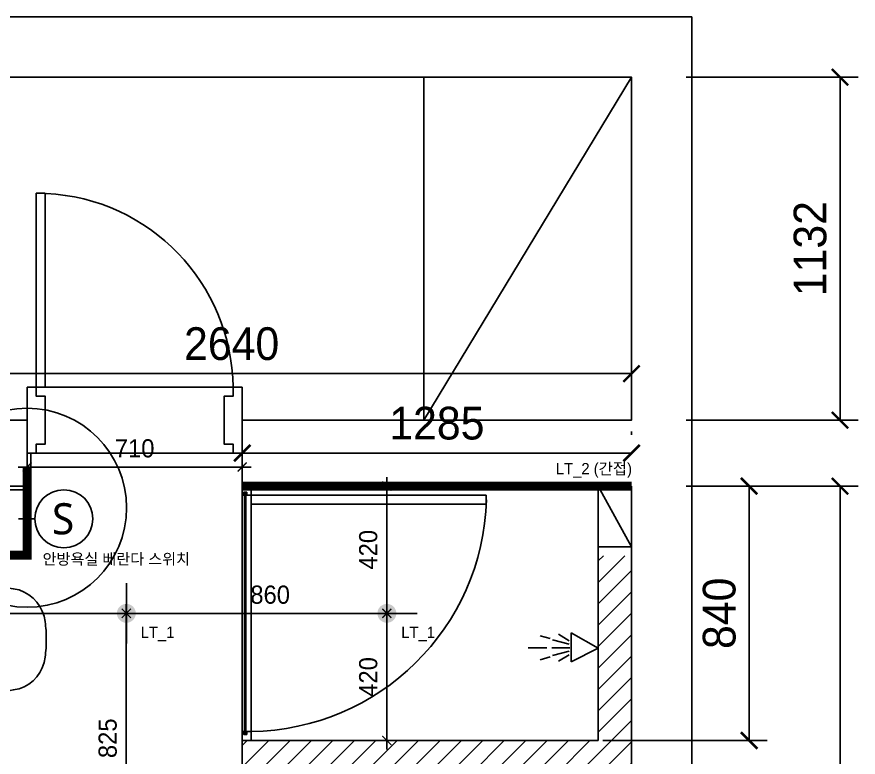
# Model space of a CAD drawing. Header units: millimetres. Extents: x 217202 to 745838, y -6815 to 171372.
# Drawn here: x 423151 to 425929, y 36141 to 38586 of the extents above; entities that cross this region are included whole.
import ezdxf
from ezdxf.enums import TextEntityAlignment as Align

# ---------------------------------------------------------------- set-up
doc = ezdxf.new("R2010")
doc.units = ezdxf.units.MM
doc.header["$PDMODE"] = 3
doc.linetypes.add('HIDDEN', pattern=[0.375, 0.25, -0.125])
doc.layers.get('DEFPOINTS').update_dxf_attribs({"color": 248})
for name, color, linetype in [('03-WAL NEW', 3, 'Continuous'), ('06-FUR', 6, 'Continuous'), ('06-LIGHT', 4, 'Continuous'), ('07-DIM', 5, 'Continuous'), ('BATH', 4, 'Continuous'), ('C-WALL1', 2, 'Continuous'), ('CO-BATH', 6, 'Continuous'), ('FIN', 2, 'Continuous'), ('HAT', 5, 'Continuous'), ('HL', 6, 'HIDDEN'), ('RC-LIGHT', 7, 'Continuous'), ('TOILET-1', 6, 'Continuous'), ('도면층4', 4, 'Continuous'), ('도면층5', 5, 'Continuous'), ('설비', 140, 'Continuous')]:
    doc.layers.add(name, color=color, linetype=linetype)
doc.styles.add('HY 울릉도 L', font='')
doc.styles.get("Standard").update_dxf_attribs({"font": ''})
doc.styles.add('YOURNAME', font='HY울릉도M.TTF')
doc.styles.add('코레일둥고', font='Korail_Round_Gothic_Medium.ttf')
doc.styles.get('HY 울릉도 L').set_extended_font_data('HY울릉도L')
doc.styles.get('Standard').set_extended_font_data('Haan YGodic 230')
doc.linetypes.add('ZIGZAG', pattern='A,0.0001,-0.2,[131,ltypeshp.shx,S=0.2,R=0,X=-0.2,Y=0],-0.4,[131,ltypeshp.shx,S=0.2,R=180,X=0.2,Y=0],-0.2', length=0.8001)
doc.dimstyles.new('30', dxfattribs={"dimscale": 30, "dimtxt": 2, "dimasz": 1, "dimexe": 1, "dimexo": 1, "dimgap": 1, "dimtad": 1, "dimdec": 0, "dimrnd": 0.05, "dimdsep": 46, "dimlunit": 6, "dimtxsty": 'HY 울릉도 L', "dimblk": 'ARCHTICK', "dimcen": 2.5, "dimdle": 1, "dimclrd": 133, "dimclre": 133, "dimclrt": 30, "dimadec": 0, "dimazin": 0, "dimtfac": 1, "dimtdec": 0, "dimtix": 1, "dimtmove": 2, "dimatfit": 3, "dimldrblk": 'ARCHTICK', "dimfxl": 1, "dimlwd": -1, "dimlwe": -1, "dimarcsym": 0})
doc.dimstyles.new('YOURNAME-60', dxfattribs={"dimscale": 60, "dimtxt": 1.8, "dimasz": 0.9, "dimexe": 1, "dimexo": 3, "dimgap": 0.7, "dimtad": 1, "dimdec": 0, "dimzin": 0, "dimdsep": 46, "dimtxsty": 'YOURNAME', "dimblk": 'ARCHTICK', "dimcen": 0, "dimclrd": 1, "dimclre": 1, "dimclrt": 7, "dimadec": 0, "dimazin": 0, "dimtfac": 1, "dimtdec": 0, "dimtix": 1, "dimtmove": 2, "dimatfit": 3, "dimldrblk": 'ARCHTICK', "dimfxl": 1, "dimtolj": 1, "dimtzin": 0, "dimarcsym": 0})

# ---------------------------------------------------------------- blocks, each defined once
blk = doc.blocks.new('A$C4B2D31F0')
at = {"layer": 'FIN', "color": 4}
for p, q in [((185, 690.9), (20.4, 690.9)), ((37.2, 692.3), (24.7, 692.3)), ((37.2, 692.3), (49.7, 692.3)), ((200.9, 690.9), (365.5, 690.9)), ((47.7, 523.7), (192.9, 523.7)), ((338.2, 523.7), (192.9, 523.7)), ((12.6, 465.9), (192.9, 465.9)), ((373.3, 465.9), (192.9, 465.9)), ((192.9, 426.6), (13.7, 426.6)), ((192.9, 426.6), (372.2, 426.6))]:
    blk.add_line(p, q, dxfattribs=at)
for points in [[(20.4, 690.9), (7.9, 690.9, 0.421209), (-7.1, 675.5), (-2.4, 480.5, 0.001659)], [(365.5, 690.9), (378, 690.9, -0.421209), (392.9, 675.5), (388.3, 480.5, -0.001659)], [(12.6, 465.9, 0.371724), (-1.8, 451.2, 0.003515), (-1, 420.3, 0.320541)], [(373.3, 465.9, -0.371724), (387.7, 451.2, -0.003515), (386.9, 420.3, -0.320541)]]:
    blk.add_lwpolyline(points, format="xyb", dxfattribs=at)
for centre, radius, start, end in [((24.7, 707.3), 15, 180, 270), ((49.7, 707.3), 15, 270, 0), ((1004.3, 663.1), 1000, 179.3116, 185.9437), ((20.4, 674.9), 16, 90, 179.3116), ((365.5, 674.9), 16, 0.6884, 90), ((-618.4, 663.1), 1000, 354.0563, 0.6884), ((49.4, 563.7), 40, 185.9437, 267.5129), ((336.5, 563.7), 40, 272.4871, 354.0563), ((12.6, 480.9), 15, 181.3651, 270), ((373.3, 480.9), 15, 270, 358.6349), ((13.7, 406.6), 20, 90, 182.3333), ((372.2, 406.6), 20, 357.6667, 90), ((2197.7, 495.6), 2205.9, 182.3333, 190.6081), ((-1811.8, 495.6), 2205.9, 349.3919, 357.6667), ((148.7, 128.9), 125.5, 198.2964, 263.4241), ((237.2, 128.9), 125.5, 276.5759, 341.7036), ((192.9, 405.9), 405.9, 261.6993, 270), ((192.9, 405.9), 405.9, 270, 278.3007)]:
    blk.add_arc(centre, radius, start, end, dxfattribs=at)
at = {"layer": 'HL', "linetype": 'Continuous'}
for p, q in [((168.9, 697.3), (168.9, 707.3)), ((168.9, 697.3), (216.9, 697.3)), ((186, 692.5), (180.6, 697.3)), ((199.9, 692.5), (205.3, 697.3)), ((216.9, 697.3), (216.9, 707.3)), ((181.6, 685.5), (186, 692.5)), ((187, 651.2), (181.6, 685.5)), ((181.6, 685.5), (204.3, 685.5)), ((186, 692.5), (199.9, 692.5)), ((198.9, 651.2), (204.3, 685.5)), ((204.3, 685.5), (199.9, 692.5)), ((106.4, 666.3), (184.4, 666.3)), ((106.4, 659.3), (185.5, 659.3)), ((187, 651.2), (198.9, 651.2)), ((200.4, 659.3), (279.4, 659.3)), ((201.4, 666.3), (279.4, 666.3)), ((-16, 576.9), (-16, 564.8)), ((-12, 580.9), (-4.8, 580.9)), ((-12, 560.8), (-4.3, 560.8)), ((192.9, 433.7), (146.6, 433.7)), ((192.9, 433.7), (239.3, 433.7))]:
    blk.add_line(p, q, dxfattribs=at)
for points in [[(110.4, 426.6), (110.4, 450.8, -0.414214), (114.4, 454.8), (130.9, 454.8, -0.414214), (134.9, 450.8), (134.9, 435.2), (134.9, 426.6)], [(275.5, 426.6), (275.5, 450.8, 0.414214), (271.5, 454.8), (255, 454.8, 0.414214), (251, 450.8), (251, 435.2), (251, 426.6)], [(134.9, 435.2), (144.6, 435.2, -0.414214), (146.6, 433.2), (146.6, 426.6)], [(251, 435.2), (241.3, 435.2, 0.414214), (239.3, 433.2), (239.3, 426.6)]]:
    blk.add_lwpolyline(points, format="xyb", dxfattribs=at)
for centre in [(122.9, 440.9), (262.9, 440.9)]:
    blk.add_circle(centre, 8, dxfattribs=at)
for centre, radius, start, end in [((106.4, 662.8), 3.5, 90, 270), ((279.4, 662.8), 3.5, 270, 90), ((-12, 576.9), 4, 90, 180), ((-12, 564.8), 4, 180, 270)]:
    blk.add_arc(centre, radius, start, end, dxfattribs=at)
blk = doc.blocks.new('_ArchTick')
at = {"color": 0, "linetype": 'ByBlock', "const_width": 0.15}
blk.add_lwpolyline([(-0.5, -0.5), (0.5, 0.5)], dxfattribs=at)
blk = doc.blocks.new('*D946')
at = {"layer": 'DEFPOINTS', "color": 0, "transparency": 16777216}
for p in [(425180.6, 37407.8), (425180.6, 37258.9), (422540.2, 37236.4)]:
    blk.add_point(p, dxfattribs=at)
at = {"layer": 'HAT', "color": 1, "lineweight": -2, "transparency": 16777216}
for p, q in [((422540.2, 37416.4), (422540.2, 37467.8)), ((425180.6, 37438.9), (425180.6, 37467.8)), ((422540.2, 37407.8), (425180.6, 37407.8))]:
    blk.add_line(p, q, dxfattribs=at)
at = {"layer": 'HAT', "color": 1, "lineweight": -2, "transparency": 16777216, "xscale": 54, "yscale": 54, "zscale": 54, "rotation": 180}
blk.add_blockref('_ArchTick', (422540.2, 37407.8), dxfattribs=at)
at = {"layer": 'HAT', "color": 1, "lineweight": -2, "transparency": 16777216, "xscale": 54, "yscale": 54, "zscale": 54}
blk.add_blockref('_ArchTick', (425180.6, 37407.8), dxfattribs=at)
at = {"layer": 'HAT', "color": 7, "transparency": 16777216, "insert": (423860.4, 37506.1), "char_height": 108, "attachment_point": 5, "style": 'YOURNAME'}
blk.add_mtext('\\A1;2640', dxfattribs=at)
blk = doc.blocks.new('*D947')
at = {"layer": '06-FUR', "color": 133, "transparency": 16777216}
for p, q in [((423185.2, 37129.5), (423185.2, 37129.5)), ((423895.2, 37115.4), (423895.2, 37069.5)), ((423925.2, 37099.5), (423155.2, 37099.5))]:
    blk.add_line(p, q, dxfattribs=at)
at = {"layer": 'DEFPOINTS', "color": 0, "transparency": 16777216}
for p in [(423895.2, 37145.4), (423185.2, 37099.5), (423185.2, 37099.5)]:
    blk.add_point(p, dxfattribs=at)
at = {"layer": '06-FUR', "color": 133, "transparency": 16777216, "xscale": 30, "yscale": 30, "zscale": 30, "rotation": 180}
blk.add_blockref('_ArchTick', (423185.2, 37099.5), dxfattribs=at)
at = {"layer": '06-FUR', "color": 133, "transparency": 16777216, "xscale": 30, "yscale": 30, "zscale": 30}
blk.add_blockref('_ArchTick', (423895.2, 37099.5), dxfattribs=at)
at = {"layer": '06-FUR', "color": 30, "transparency": 16777216, "insert": (423540.2, 37160.8), "char_height": 60, "attachment_point": 5, "style": 'HY 울릉도 L'}
blk.add_mtext('710', dxfattribs=at)
blk = doc.blocks.new('*D974')
at = {"layer": 'DEFPOINTS', "color": 0, "transparency": 16777216}
for p in [(425180.6, 38386.4), (425180.6, 37254.4), (425868.8, 37254.4)]:
    blk.add_point(p, dxfattribs=at)
at = {"layer": 'HAT', "color": 1, "lineweight": -2, "transparency": 16777216}
for p, q in [((425360.6, 38386.4), (425928.8, 38386.4)), ((425868.8, 38386.4), (425868.8, 37254.4)), ((425360.6, 37254.4), (425928.8, 37254.4))]:
    blk.add_line(p, q, dxfattribs=at)
at = {"layer": 'HAT', "color": 1, "lineweight": -2, "transparency": 16777216, "xscale": 54, "yscale": 54, "zscale": 54}
for p, rotation in [((425868.8, 38386.4), 90), ((425868.8, 37254.4), 270)]:
    blk.add_blockref('_ArchTick', p, dxfattribs=dict(at, rotation=rotation))
at = {"layer": 'HAT', "color": 7, "transparency": 16777216, "insert": (425770.6, 37820.4), "char_height": 108, "attachment_point": 5, "rotation": 90, "style": 'YOURNAME'}
blk.add_mtext('\\A1;1132', dxfattribs=at)
blk = doc.blocks.new('AC-8')
at = {"layer": 'BATH'}
for p, q in [((-50.8, 54), (-0.1, 142.7)), ((-0.1, 142.7), (45.4, 54)), ((45.4, 54), (-50.8, 54)), ((-24.7, 46.5), (-46.3, 12.2)), ((-13.5, 47.3), (-27.7, -7.9)), ((-1.6, 49.5), (-1.6, -10.8)), ((10.4, 47.3), (24.5, -7.9)), ((21.6, 46.5), (43.2, 12.2)), ((-31.4, -16.2), (-41.1, -49)), ((-1.6, -27.3), (-1.6, -88.5)), ((28.3, -16.2), (38, -49))]:
    blk.add_line(p, q, dxfattribs=at)
blk = doc.blocks.new('*D948')
at = {"layer": 'DEFPOINTS', "color": 0, "transparency": 16777216}
for p in [(425180.6, 37036.4), (425180.6, 34286.4), (425868.8, 34286.4)]:
    blk.add_point(p, dxfattribs=at)
at = {"layer": 'HAT', "color": 1, "lineweight": -2, "transparency": 16777216}
for p, q in [((425360.6, 37036.4), (425928.8, 37036.4)), ((425868.8, 37036.4), (425868.8, 34286.4)), ((425360.6, 34286.4), (425928.8, 34286.4))]:
    blk.add_line(p, q, dxfattribs=at)
at = {"layer": 'HAT', "color": 1, "lineweight": -2, "transparency": 16777216, "xscale": 54, "yscale": 54, "zscale": 54}
for p, rotation in [((425868.8, 37036.4), 90), ((425868.8, 34286.4), 270)]:
    blk.add_blockref('_ArchTick', p, dxfattribs=dict(at, rotation=rotation))
at = {"layer": 'HAT', "color": 7, "transparency": 16777216, "insert": (425770.6, 35661.4), "char_height": 108, "attachment_point": 5, "rotation": 90, "style": 'YOURNAME'}
blk.add_mtext('\\A1;2750', dxfattribs=at)
blk = doc.blocks.new('*D949')
at = {"layer": 'DEFPOINTS', "color": 0, "transparency": 16777216}
for p in [(425180.6, 37036.4), (424906.2, 36196.4), (425568.8, 36196.4)]:
    blk.add_point(p, dxfattribs=at)
at = {"layer": 'HAT', "color": 1, "lineweight": -2, "transparency": 16777216}
for p, q in [((425360.6, 37036.4), (425628.8, 37036.4)), ((425568.8, 37036.4), (425568.8, 36196.4)), ((425086.2, 36196.4), (425628.8, 36196.4))]:
    blk.add_line(p, q, dxfattribs=at)
at = {"layer": 'HAT', "color": 1, "lineweight": -2, "transparency": 16777216, "xscale": 54, "yscale": 54, "zscale": 54}
for p, rotation in [((425568.8, 37036.4), 90), ((425568.8, 36196.4), 270)]:
    blk.add_blockref('_ArchTick', p, dxfattribs=dict(at, rotation=rotation))
at = {"layer": 'HAT', "color": 7, "transparency": 16777216, "insert": (425470.6, 36616.4), "char_height": 108, "attachment_point": 5, "rotation": 90, "style": 'YOURNAME'}
blk.add_mtext('\\A1;840', dxfattribs=at)
blk = doc.blocks.new('ghehrth')
at = {"layer": '06-LIGHT'}
h = blk.add_hatch(color=256, dxfattribs=at)
h.dxf.hatch_style = 1
edge = h.paths.add_edge_path()
edge.add_arc((74745, 23106.8), 31.2, 270, 630)
at = {"color": 1, "linetype": 'Continuous'}
for p, q in [((74745, 23006.8), (74745, 23206.8)), ((74645, 23106.8), (74845, 23106.8))]:
    blk.add_line(p, q, dxfattribs=at)
blk = doc.blocks.new('*D960')
at = {"layer": '06-FUR', "color": 133, "transparency": 16777216}
for p, q in [((423512.7, 36646.3), (423512.7, 35761.3)), ((423542.7, 36616.3), (423542.7, 36616.3)), ((423542.7, 35791.3), (423542.7, 35791.3))]:
    blk.add_line(p, q, dxfattribs=at)
at = {"layer": 'DEFPOINTS', "color": 0, "transparency": 16777216}
for p in [(423512.7, 36616.3), (423512.7, 35791.3), (423512.7, 35791.3)]:
    blk.add_point(p, dxfattribs=at)
at = {"layer": '06-FUR', "color": 133, "transparency": 16777216, "xscale": 30, "yscale": 30, "zscale": 30}
for p, rotation in [((423512.7, 36616.3), 90), ((423512.7, 35791.3), 270)]:
    blk.add_blockref('_ArchTick', p, dxfattribs=dict(at, rotation=rotation))
at = {"layer": '06-FUR', "color": 30, "transparency": 16777216, "insert": (423451.4, 36203.8), "char_height": 60, "attachment_point": 5, "rotation": 90, "style": 'HY 울릉도 L'}
blk.add_mtext('825', dxfattribs=at)
blk = doc.blocks.new('*D965')
at = {"layer": '06-FUR', "color": 133, "transparency": 16777216}
for p, q in [((424372.9, 36646.3), (424372.9, 36166.4)), ((424402.9, 36616.3), (424402.9, 36616.3)), ((424387.3, 36196.4), (424342.9, 36196.4))]:
    blk.add_line(p, q, dxfattribs=at)
at = {"layer": 'DEFPOINTS', "color": 0, "transparency": 16777216}
for p in [(424372.9, 36616.3), (424372.9, 36196.4), (424417.3, 36196.4)]:
    blk.add_point(p, dxfattribs=at)
at = {"layer": '06-FUR', "color": 133, "transparency": 16777216, "xscale": 30, "yscale": 30, "zscale": 30}
for p, rotation in [((424372.9, 36616.3), 90), ((424372.9, 36196.4), 270)]:
    blk.add_blockref('_ArchTick', p, dxfattribs=dict(at, rotation=rotation))
at = {"layer": '06-FUR', "color": 30, "transparency": 16777216, "insert": (424311.6, 36406.3), "char_height": 60, "attachment_point": 5, "rotation": 90, "style": 'HY 울릉도 L'}
blk.add_mtext('420', dxfattribs=at)
blk = doc.blocks.new('*D967')
at = {"layer": '06-FUR', "color": 133, "transparency": 16777216}
for p, q in [((423512.7, 36616.3), (423512.7, 36646.3)), ((423482.7, 36616.3), (424402.9, 36616.3))]:
    blk.add_line(p, q, dxfattribs=at)
at = {"layer": 'DEFPOINTS', "color": 0, "transparency": 16777216}
for p in [(424372.9, 36616.3), (424372.9, 36616.3), (423512.7, 36586.3)]:
    blk.add_point(p, dxfattribs=at)
at = {"layer": '06-FUR', "color": 133, "transparency": 16777216, "xscale": 30, "yscale": 30, "zscale": 30, "rotation": 180}
blk.add_blockref('_ArchTick', (423512.7, 36616.3), dxfattribs=at)
at = {"layer": '06-FUR', "color": 133, "transparency": 16777216, "xscale": 30, "yscale": 30, "zscale": 30}
blk.add_blockref('_ArchTick', (424372.9, 36616.3), dxfattribs=at)
at = {"layer": '06-FUR', "color": 30, "transparency": 16777216, "insert": (423987.5, 36677.6), "char_height": 60, "attachment_point": 5, "style": 'HY 울릉도 L'}
blk.add_mtext('860', dxfattribs=at)
blk = doc.blocks.new('*D968')
at = {"layer": '06-FUR', "color": 133, "transparency": 16777216}
for p, q in [((424372.9, 36586.3), (424372.9, 37066.4)), ((424383.2, 37036.4), (424342.9, 37036.4)), ((424402.9, 36616.3), (424402.9, 36616.3))]:
    blk.add_line(p, q, dxfattribs=at)
at = {"layer": 'DEFPOINTS', "color": 0, "transparency": 16777216}
for p in [(424372.9, 37036.4), (424413.2, 37036.4), (424372.9, 36616.3)]:
    blk.add_point(p, dxfattribs=at)
at = {"layer": '06-FUR', "color": 133, "transparency": 16777216, "xscale": 30, "yscale": 30, "zscale": 30}
for p, rotation in [((424372.9, 37036.4), 90), ((424372.9, 36616.3), 270)]:
    blk.add_blockref('_ArchTick', p, dxfattribs=dict(at, rotation=rotation))
at = {"layer": '06-FUR', "color": 30, "transparency": 16777216, "insert": (424311.6, 36826.3), "char_height": 60, "attachment_point": 5, "rotation": 90, "style": 'HY 울릉도 L'}
blk.add_mtext('420', dxfattribs=at)
blk = doc.blocks.new('*D971')
at = {"layer": '06-FUR', "color": 133, "transparency": 16777216}
for p, q in [((422540.2, 36629.2), (422540.2, 36646.3)), ((423542.7, 36616.3), (422510.2, 36616.3))]:
    blk.add_line(p, q, dxfattribs=at)
at = {"layer": 'DEFPOINTS', "color": 0, "transparency": 16777216}
for p in [(422540.2, 36616.3), (423512.7, 36616.3), (422540.2, 36599.2)]:
    blk.add_point(p, dxfattribs=at)
at = {"layer": '06-FUR', "color": 133, "transparency": 16777216, "xscale": 30, "yscale": 30, "zscale": 30, "rotation": 180}
blk.add_blockref('_ArchTick', (422540.2, 36616.3), dxfattribs=at)
at = {"layer": '06-FUR', "color": 133, "transparency": 16777216, "xscale": 30, "yscale": 30, "zscale": 30}
blk.add_blockref('_ArchTick', (423512.7, 36616.3), dxfattribs=at)
at = {"layer": '06-FUR', "color": 30, "transparency": 16777216, "insert": (423021.5, 36677.6), "char_height": 60, "attachment_point": 5, "style": 'HY 울릉도 L'}
blk.add_mtext('973', dxfattribs=at)
blk = doc.blocks.new('swich')
at = {"layer": '설비', "color": 140}
blk.add_circle((372828.6, -86554.1), 84, dxfattribs=at)
at = {"layer": '설비', "color": 140, "insert": (372858.7, -86509.1), "char_height": 90, "attachment_point": 3}
blk.add_mtext_dynamic_manual_height_columns('{\\fMalgun Gothic|b0|i0|c129|p50;S}', width=143.497, gutter_width=1, heights=[0], dxfattribs=at)
blk = doc.blocks.new('*D987')
at = {"layer": 'C-WALL1', "color": 1, "lineweight": -2, "transparency": 16777216}
for p, q in [((423895.2, 37216.4), (423895.2, 37205.4)), ((425180.6, 37216.4), (425180.6, 37205.4)), ((425180.6, 37145.4), (423895.2, 37145.4))]:
    blk.add_line(p, q, dxfattribs=at)
at = {"layer": 'DEFPOINTS', "color": 0, "transparency": 16777216}
for p in [(423895.2, 37145.4), (423895.2, 37036.4), (425180.6, 37036.4)]:
    blk.add_point(p, dxfattribs=at)
at = {"layer": 'C-WALL1', "color": 1, "lineweight": -2, "transparency": 16777216, "xscale": 54, "yscale": 54, "zscale": 54, "rotation": 180}
blk.add_blockref('_ArchTick', (423895.2, 37145.4), dxfattribs=at)
at = {"layer": 'C-WALL1', "color": 1, "lineweight": -2, "transparency": 16777216, "xscale": 54, "yscale": 54, "zscale": 54}
blk.add_blockref('_ArchTick', (425180.6, 37145.4), dxfattribs=at)
at = {"layer": 'C-WALL1', "color": 7, "transparency": 16777216, "insert": (424537.9, 37243.6), "char_height": 108, "attachment_point": 5, "style": 'YOURNAME'}
blk.add_mtext('\\A1;1285', dxfattribs=at)

msp = doc.modelspace()

# ---------------------------------------------------------------- hatches: boundary and pattern name
at = {"layer": '03-WAL NEW'}
h = msp.add_hatch(dxfattribs=at)
h.set_pattern_fill('_USER', color=8, scale=50, angle=45, pattern_type=0)
h.set_pattern_definition([(45, (116800.605, -33822.176), (-35.355339, 35.355339), [])])
h.paths.add_polyline_path([(425180.6, 36806.4), (425070.6, 36806.4), (425070.6, 36196.4), (423895.2, 36196.4), (423895.2, 36086.4), (425070.6, 36086.4), (425070.6, 34286.4), (425180.6, 34286.4)])

# ---------------------------------------------------------------- linework, layer by layer
at = {"layer": '06-FUR'}
msp.add_line((424495.2, 37254.4), (425180.6, 38386.4), dxfattribs=at)
msp.add_lwpolyline([(424495.2, 37254.4), (425180.6, 37254.4), (425180.6, 38386.4), (424495.2, 38386.4)], close=True, dxfattribs=at)
at = {"layer": '06-LIGHT'}
msp.add_line((423925.2, 37024.4), (425070.6, 37024.4), dxfattribs=at)
at = {"layer": '07-DIM'}
for p in [(423197.2, 37145.4), (422554.9, 37024.4)]:
    msp.add_line(p, (423197.2, 37024.4), dxfattribs=at)
at = {"layer": 'C-WALL1'}
for p, q in [((425380.1, 38585.9), (422340.2, 38585.9)), ((425380.1, 34086.4), (425380.1, 38585.9)), ((422540.2, 38386.4), (425180.6, 38386.4)), ((425180.6, 38386.4), (425180.6, 37254.4)), ((423185.2, 37145.4), (423185.2, 37363.4)), ((423895.2, 37145.4), (423895.2, 37363.4)), ((422540.2, 37254.4), (423185.2, 37254.4)), ((423185.2, 37254.4), (423185.2, 37036.4)), ((423895.2, 37254.4), (425180.6, 37254.4)), ((423895.2, 37254.4), (423895.2, 37036.4)), ((422540.2, 37036.4), (423185.2, 37036.4)), ((423895.2, 37036.4), (425180.6, 37036.4)), ((425180.6, 37036.4), (425180.6, 34286.4)), ((423210.6, 36928.6), (423156.7, 36928.6))]:
    msp.add_line(p, q, dxfattribs=at)
at = {"layer": 'CO-BATH'}
for p, q in [((423902.7, 37016.4), (423902.7, 36216.4)), ((423907.7, 37016.4), (423907.7, 36216.4))]:
    msp.add_line(p, q, dxfattribs=at)
at = {"layer": 'CO-BATH', "color": 8}
for points in [[(423895.2, 37036.4), (423925.2, 37036.4), (423925.2, 36196.4), (423895.2, 36196.4)], [(424701.2, 37006.4), (424701.2, 36976.4), (423925.2, 36976.4), (423925.2, 37006.4)]]:
    msp.add_lwpolyline(points, close=True, dxfattribs=at)
at = {"layer": 'CO-BATH'}
for points in [[(423895.2, 37036.4), (423895.2, 37006.4), (423900.2, 37006.4), (423900.2, 37016.4), (423910.2, 37016.4), (423910.2, 37006.4), (423925.2, 37006.4), (423925.2, 37036.4)], [(423895.2, 36196.4), (423895.2, 36226.4), (423900.2, 36226.4), (423900.2, 36216.4), (423910.2, 36216.4), (423910.2, 36226.4), (423925.2, 36226.4), (423925.2, 36196.4)]]:
    msp.add_lwpolyline(points, close=True, dxfattribs=at)
at = {"layer": 'RC-LIGHT', "color": 10}
msp.add_line((423895.2, 34286.4), (423895.2, 37099.5), dxfattribs=at)
at = {"layer": 'RC-LIGHT', "color": 10, "const_width": 30}
for points in [[(423135.2, 34286.4), (423135.2, 35186.4), (422540.2, 35186.4), (422540.2, 36808.1), (423185.2, 36808.1), (423185.2, 37099.5)], [(423895.2, 37036.4), (423895.2, 37036.4), (425180.6, 37036.4)]]:
    msp.add_lwpolyline(points, dxfattribs=at)
at = {"layer": 'TOILET-1'}
for p, q in [((425180.6, 37036.4), (425070.6, 37036.4)), ((425070.6, 37036.4), (425070.6, 36196.4)), ((425070.6, 36196.4), (425070.6, 37036.4)), ((425070.6, 37036.4), (425070.6, 36836.4)), ((425180.6, 36836.4), (425070.6, 37036.4)), ((425070.6, 36836.4), (425180.6, 36836.4)), ((425070.6, 36836.4), (425070.6, 36196.4)), ((425070.6, 36836.4), (425070.6, 36196.4)), ((423895.2, 36086.4), (423895.2, 36196.4)), ((423895.2, 36196.4), (425070.6, 36196.4))]:
    msp.add_line(p, q, dxfattribs=at)
at = {"layer": 'TOILET-1', "color": 240, "linetype": 'ZIGZAG', "ltscale": 50, "true_color": 0xed1f24}
msp.add_circle((423185.2, 36964.8), 328.6, dxfattribs=at)
at = {"layer": 'TOILET-1'}
msp.add_arc((423916.2, 37011.6), 785.3, 270.6589, 358.5231, dxfattribs=at)
at = {"layer": '도면층4'}
for p, q in [((423215.2, 38003.4), (423245.2, 38003.4)), ((423215.2, 37363.4), (423215.2, 38003.4)), ((423245.2, 37363.4), (423245.2, 38003.4)), ((423895.2, 37363.4), (423185.2, 37363.4)), ((423215.2, 37363.4), (423245.2, 37363.4)), ((423185.2, 37145.4), (423895.2, 37145.4))]:
    msp.add_line(p, q, dxfattribs=at)
for points in [[(423185.2, 37363.4), (423215.2, 37363.4), (423215.2, 37333.4), (423245.2, 37333.4), (423245.2, 37175.4), (423215.2, 37175.4), (423215.2, 37145.4), (423185.2, 37145.4), (423185.2, 37363.4)], [(423895.2, 37363.4), (423865.2, 37363.4), (423865.2, 37333.4), (423835.2, 37333.4), (423835.2, 37175.4), (423865.2, 37175.4), (423865.2, 37145.4), (423895.2, 37145.4), (423895.2, 37363.4)]]:
    msp.add_lwpolyline(points, dxfattribs=at)
at = {"layer": '도면층5'}
msp.add_arc((423216.4, 37354.5), 648.9, 0.7825, 87.2297, dxfattribs=at)

# ---------------------------------------------------------------- block references
at = {"layer": '06-LIGHT', "rotation": 270}
for p in [(400406, 111361.3), (401266.1, 111361.3)]:
    msp.add_blockref('ghehrth', p, dxfattribs=at)
at = {"layer": 'C-WALL1', "rotation": 270}
msp.add_blockref('AC-8', (424927.8, 36501.3), dxfattribs=at)
at = {"layer": 'TOILET-1', "rotation": 90}
msp.add_blockref('A$C4B2D31F0', (423248.6, 36337.3), dxfattribs=at)
at = {"layer": '설비', "color": 140, "xscale": 1.140873015873041, "yscale": 1.140873015873041, "zscale": 1.140873015873041}
msp.add_blockref('swich', (-2043.7, 135675.8), dxfattribs=at)

# ---------------------------------------------------------------- texts
at = {"layer": '설비', "color": 30, "style": '코레일둥고'}
for s, p in [('LT_2 (간접)', (424930.6, 37112.7)), ('LT_1', (423560.2, 36572.5)), ('LT_1', (424420.3, 36572.5))]:
    msp.add_text(s, height=37.39, dxfattribs=at).set_placement(p, align=Align.TOP_LEFT)
at = {"layer": '설비', "color": 140, "style": '코레일둥고'}
msp.add_text('안방욕실 베란다 스위치', height=36.67, dxfattribs=at).set_placement((423236.2, 36813.9), align=Align.TOP_LEFT)

# ---------------------------------------------------------------- dimensions: what is measured, and where the dimension line sits
at = {"layer": '06-FUR'}
dim = msp.add_linear_dim(base=(423185.2, 37099.5), p1=(423895.2, 37145.4), p2=(423185.2, 37099.5), dimstyle='30', override={"dimfxl": 1.25}, dxfattribs=at)
dim.commit()
dim.dimension.update_dxf_attribs({"geometry": '*D947', "text_midpoint": (423540.2, 37160.8)})
for base, p1, p2, picture, middle in [((424372.9, 37036.4), (424372.9, 36616.3), (424413.2, 37036.4), '*D968', (424311.6, 36826.3)), ((423512.7, 35791.3), (423512.7, 36616.3), (423512.7, 35791.3), '*D960', (423451.4, 36203.8)), ((424372.9, 36196.4), (424372.9, 36616.3), (424417.3, 36196.4), '*D965', (424311.6, 36406.3))]:
    dim = msp.add_linear_dim(base=base, p1=p1, p2=p2, angle=90, dimstyle='30', override={"dimfxl": 1.25}, dxfattribs=at)
    dim.commit()
    dim.dimension.update_dxf_attribs({"geometry": picture, "text_midpoint": middle})
for base, p1, p2, picture, middle in [((422540.2235057, 36616.276026), (423512.7235057, 36616.276026), (422540.2235057, 36599.234495), '*D971', (423021.4735057, 36677.6193096)), ((424372.9, 36616.3), (423512.7, 36586.3), (424372.9, 36616.3), '*D967', (423987.5, 36677.6))]:
    dim = msp.add_linear_dim(base=base, p1=p1, p2=p2, dimstyle='30', override={"dimfxl": 1.25}, dxfattribs=at)
    dim.commit()
    dim.dimension.update_dxf_attribs({"geometry": picture, "text_midpoint": middle, "dimtype": 160})
at = {"layer": 'C-WALL1'}
dim = msp.add_linear_dim(base=(423895.2, 37145.4), p1=(425180.6, 37036.4), p2=(423895.2, 37036.4), dimstyle='YOURNAME-60', dxfattribs=at)
dim.commit()
dim.dimension.update_dxf_attribs({"geometry": '*D987', "text_midpoint": (424537.9, 37243.6)})
at = {"layer": 'HAT'}
for base, p1, p2, angle, picture, middle in [((425868.8, 37254.4), (425180.6, 38386.4), (425180.6, 37254.4), 90, '*D974', (425770.6, 37820.4)), ((425180.6, 37407.8), (422540.2, 37236.4), (425180.6, 37258.9), 180, '*D946', (423860.4, 37506.1)), ((425568.8, 36196.4), (425180.6, 37036.4), (424906.2, 36196.4), 270, '*D949', (425470.6, 36616.4)), ((425868.8, 34286.4), (425180.6, 37036.4), (425180.6, 34286.4), 90, '*D948', (425770.6, 35661.4))]:
    dim = msp.add_linear_dim(base=base, p1=p1, p2=p2, angle=angle, dimstyle='YOURNAME-60', dxfattribs=at)
    dim.commit()
    dim.dimension.update_dxf_attribs({"geometry": picture, "text_midpoint": middle})

doc.saveas('drawing.dxf')
